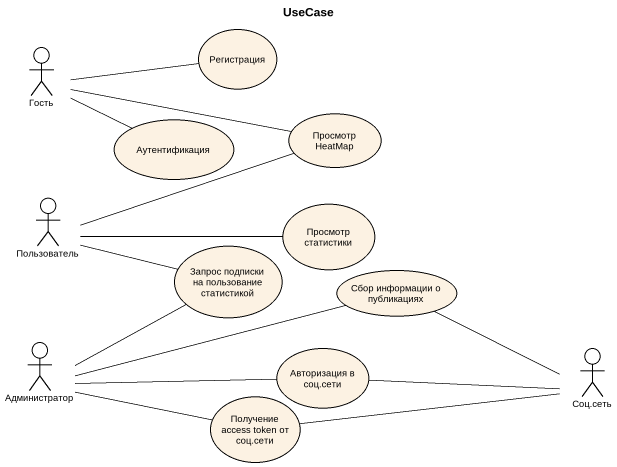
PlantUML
@startuml
title UseCase
usecase Регистрация
actor Гость
usecase Аутентификация
usecase "Просмотр HeatMap" as Просмотр_HeatMap
actor Пользователь
usecase "Просмотр статистики" as Просмотр_статистики
usecase "Запрос подписки на пользование статистикой" as Запрос_подписки_на
usecase "Сбор информации о публикациях" as Сбор_информации_о
actor Администратор
usecase "Авторизация в соц.сети" as Авторизация_в_соц_сети
actor "Соц.сеть" as Соц_сеть
usecase "Получение access token от соц.сети" as Получение_access_token_от
Гость -right- Регистрация
Гость -right- Аутентификация
Гость -right- Просмотр_HeatMap
Пользователь -right- Просмотр_HeatMap
Пользователь -right- Просмотр_статистики
Запрос_подписки_на -left- Пользователь
Запрос_подписки_на -left- Администратор
Сбор_информации_о -right- Соц_сеть
Администратор -right- Сбор_информации_о
Администратор -right- Авторизация_в_соц_сети
Соц_сеть -left- Авторизация_в_соц_сети
Получение_access_token_от -left- Администратор
Получение_access_token_от -right- Соц_сеть
@enduml
